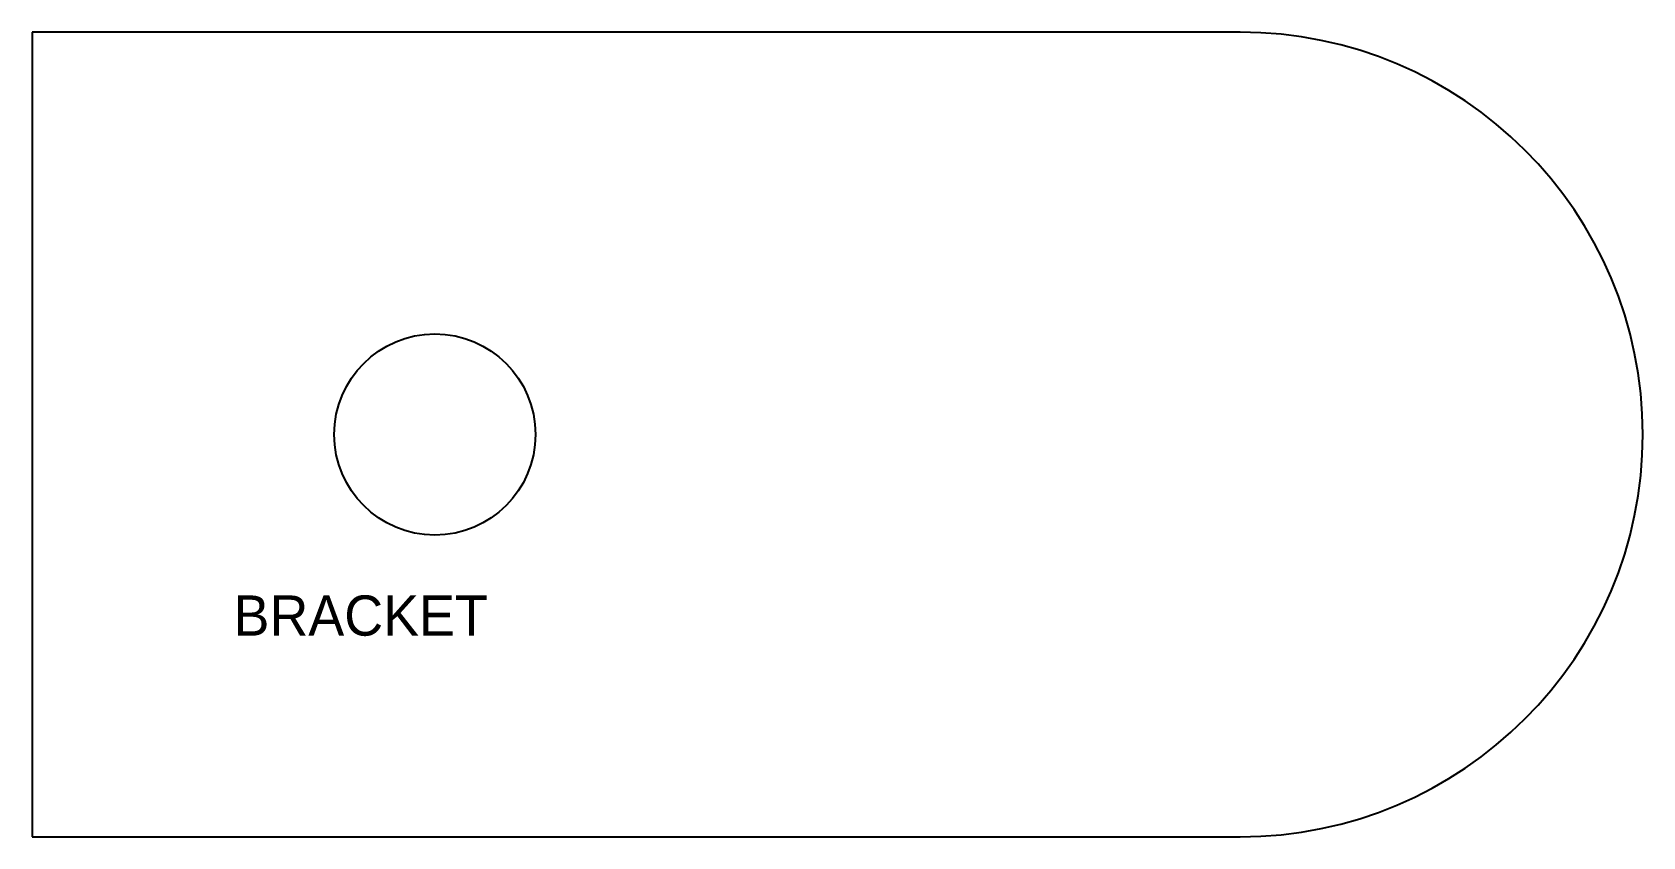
# Model space of a CAD drawing. Header units: inches. Extents: x 0 to 4, y 0 to 2.
import ezdxf

# ---------------------------------------------------------------- set-up
doc = ezdxf.new("R2010")
doc.units = ezdxf.units.IN

msp = doc.modelspace()

# ---------------------------------------------------------------- linework, layer by layer
for p, q in [((3, 2), (0, 2)), ((0, 2), (0, 0)), ((0, 0), (3, 0))]:
    msp.add_line(p, q)
msp.add_circle((1, 1), 0.25)
msp.add_arc((3, 1), 1, 270, 90)

# ---------------------------------------------------------------- texts
msp.add_text('BRACKET', height=0.1).set_placement((0.5, 0.5))

doc.saveas('drawing.dxf')
